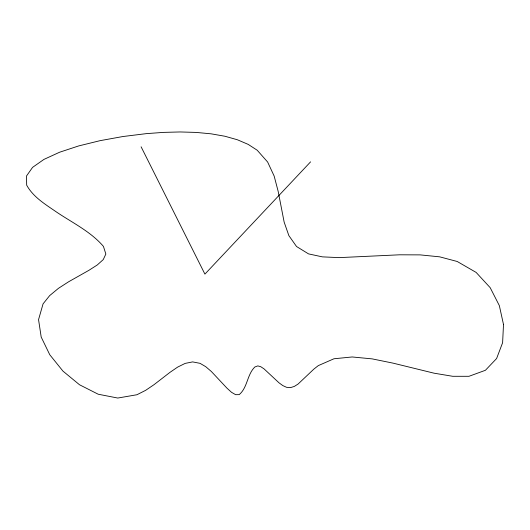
<?xml version="1.0" encoding="UTF-8"?>
<svg xmlns="http://www.w3.org/2000/svg" width="530" height="530" viewBox="0 0 530 530"><rect width="100%" height="100%" fill="white"/><g stroke="black" fill="none" stroke-linecap="round" stroke-linejoin="round"><path stroke-width="0.79" d="M310.587 161.849L204.911 274.123L141.106 146.797M503.5 324.512L502.612 342.718L496.603 358.532L485.414 370.284L468.977 376.3L452.719 376.293L434.09 373.193L392.975 363.123L372.139 358.876L352.198 356.968L333.973 358.764L318.291 365.62L313.8 369.165L298.052 384.071L294.309 386.43L290.506 387.615L286.564 387.311L282.828 385.595L278.985 382.799L264.039 368.867L260.767 366.714L257.819 365.899L254.837 366.992C247.02 374.591 247.616 387.596 239.196 394.631L235.625 394.684L231.517 392.306L226.959 388.152L211.338 371.484L205.739 366.687L200.075 363.348L192.635 361.904L185.162 363.394L177.61 367.124L169.931 372.385L153.985 384.7L145.618 390.352L136.919 394.744L117.766 398.043L98.209 394.227L79.513 384.76L62.944 371.099L49.754 354.716L41.201 337.073L38.551 319.636L43.062 303.869L49.668 295.607L58.472 288.32L68.569 281.808L88.894 270.327L97.275 264.967L103.237 259.607L105.854 254.042L103.436 246.397C90.544 231.405 72.292 222.732 56.16 211.808C45.262 204.275 33.238 197.114 26.672 185.156L26.5 175.993L32.582 167.367L43.944 159.404L59.638 152.216L78.678 145.929L100.124 140.655L122.986 136.521L146.326 133.639L163.485 132.387L180.154 131.957L196.093 132.414L211.092 133.825L224.925 136.25L237.367 139.754L248.199 144.392L257.202 150.228L267.623 162.014L274.156 176.066L278.177 191.41L284.159 222.149L288.863 235.611L296.535 246.51L308.546 253.89L322.359 256.865L339.2 257.626L399.547 254.804L420.171 254.884L439.668 256.838L457.204 261.482L476.125 272.413L490.19 287.684L499.339 305.611L503.5 324.512"/></g></svg>
